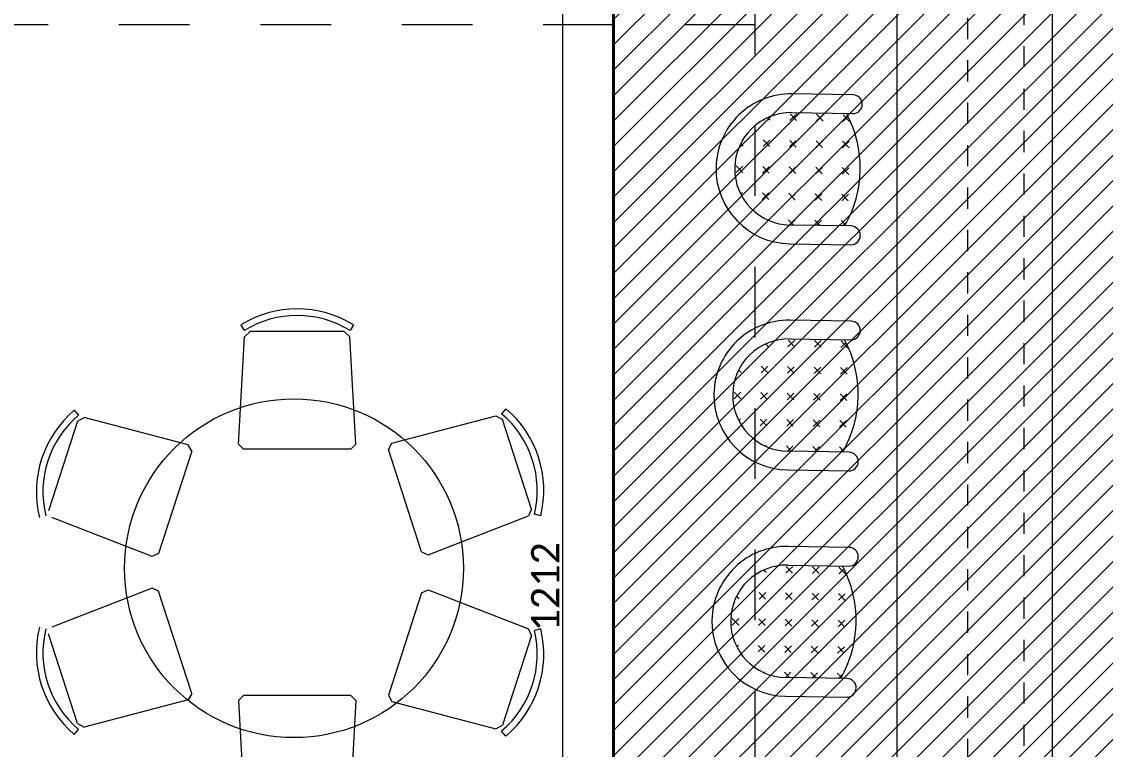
# Model space of a CAD drawing. Header units: centimetres. Extents: x -26724 to 60145, y -23645 to 6771.
# Drawn here: x -15228 to -14844.8, y 1155.2 to 1412.5 of the extents above; entities that cross this region are included whole.
import ezdxf

# ---------------------------------------------------------------- set-up
doc = ezdxf.new("R2010")
doc.units = ezdxf.units.CM
doc.linetypes.add('AUSGEZOGEN', pattern=[0])
doc.linetypes.add('DALEKOVOD_VN', pattern=[5, 2.5, -2.5])
doc.layers.add('3.IZGLED 2', color=7, linetype='Continuous', lineweight=9, true_color=0x4a4a4a)
doc.layers.add('4.KOTE', color=88, linetype='Continuous', lineweight=15)
doc.layers.add('zid', color=7, linetype='Continuous', lineweight=40)
doc.styles.get("Standard").update_dxf_attribs({"font": 'calibri.ttf'})
doc.dimstyles.new('ja 1 50', dxfattribs={"dimtxt": 10, "dimasz": 5, "dimexe": 5, "dimexo": 5, "dimgap": 1, "dimtad": 1, "dimdec": 0, "dimtxsty": 'Standard', "dimblk": 'ARCHTICK', "dimcen": 2.5, "dimclrd": 256, "dimclrt": 7, "dimadec": 0, "dimazin": 0, "dimtfac": 1, "dimtdec": 0, "dimtix": 1, "dimtmove": 1, "dimatfit": 3, "dimldrblk": 'ARCHTICK', "dimfxl": 10, "dimfxlon": 1, "dimlwd": 0, "dimlwe": 9, "dimarcsym": 0})

# ---------------------------------------------------------------- blocks, each defined once
blk = doc.blocks.new('_ArchTick')
at = {"color": 0, "linetype": 'ByBlock', "const_width": 0.15}
blk.add_lwpolyline([(-0.5, -0.5), (0.5, 0.5)], dxfattribs=at)
blk = doc.blocks.new('*D1817')
at = {"layer": '4.KOTE', "color": 0, "lineweight": 9, "transparency": 16777216}
for p, q in [((-15028.87, 1818.89), (-15041.82, 1818.89)), ((-15028.87, 606.48), (-15041.82, 606.48))]:
    blk.add_line(p, q, dxfattribs=at)
at = {"layer": '4.KOTE', "lineweight": 0, "transparency": 16777216}
blk.add_line((-15036.82, 1818.89), (-15036.82, 606.48), dxfattribs=at)
at = {"layer": 'Defpoints', "color": 0, "transparency": 16777216}
for p in [(-15018.7, 1818.89, 13.5), (-15036.82, 606.48), (-15018.7, 606.48, 13.5)]:
    blk.add_point(p, dxfattribs=at)
at = {"layer": '4.KOTE', "lineweight": 0, "transparency": 16777216, "xscale": 5, "yscale": 5, "zscale": 5}
for p, rotation in [((-15036.82, 1818.89), 90), ((-15036.82, 606.48), 270)]:
    blk.add_blockref('_ArchTick', p, dxfattribs=dict(at, rotation=rotation))
at = {"layer": '4.KOTE', "color": 7, "transparency": 16777216, "insert": (-15042.87, 1212.68), "char_height": 10, "attachment_point": 5, "rotation": 90}
blk.add_mtext('1212', dxfattribs=at)

msp = doc.modelspace()

# ---------------------------------------------------------------- hatches: boundary and pattern name
at = {"layer": '4.KOTE'}
h = msp.add_hatch(dxfattribs=at)
h.set_pattern_fill('ANSI31', color=38, scale=2)
h.set_pattern_definition([(45, (-510, 0), (-4.490128, 4.490128), [])])
h.paths.add_polyline_path([(-14468.7, 858.89), (-14613.7, 858.89), (-14613.7, 713.89), (-14693.7, 713.89), (-14693.7, 573.89), (-14878.7, 573.89), (-14878.7, 713.89), (-14893.7, 713.89), (-14893.7, 606.49), (-15018.7, 606.48), (-15018.7, 1818.89), (-14468.7, 1818.89)])
h.paths.add_polyline_path([(-15338.58, 1893.89), (-15648.6, 1893.89), (-15648.6, 2263.89), (-15338.58, 2263.89)])

# ---------------------------------------------------------------- linework, layer by layer
at = {"layer": '3.IZGLED 2', "linetype": 'DALEKOVOD_VN', "ltscale": 10}
for p, q in [((-14968.6, 1000.89, 13.5), (-14968.6, 2213.89, 13.5)), ((-14968.6, 1411.39, 13.5), (-15648.55, 1411.39, 13.5))]:
    msp.add_line(p, q, dxfattribs=at)
at = {"layer": '3.IZGLED 2', "linetype": 'DALEKOVOD_VN', "lineweight": 18, "ltscale": 3, "transparency": 33554687}
msp.add_line((-14873.6, 1643.89, 13.5), (-14873.6, 940.89, 13.5), dxfattribs=at)
at = {"layer": '3.IZGLED 2'}
for p, q in [((-14863.6, 1643.9, 13.5), (-14863.6, 1080.89, 13.5)), ((-14918.6, 1623.89, 13.5), (-14918.6, 1100.89, 13.5))]:
    msp.add_line(p, q, dxfattribs=at)
at = {"layer": '3.IZGLED 2', "transparency": 33554687}
for p, q in [((-14934, 1386.65, 13.5), (-14955.59, 1387, 13.5)), ((-14953.95, 1379.89, 13.5), (-14956.33, 1377.59, 13.5)), ((-14953.99, 1377.55, 13.5), (-14956.29, 1379.93, 13.5)), ((-14955.69, 1380.38, 13.5), (-14934.11, 1380.03, 13.5)), ((-14944.59, 1379.75, 13.5), (-14946.97, 1377.44, 13.5)), ((-14944.63, 1377.41, 13.5), (-14946.93, 1379.78, 13.5)), ((-14935.27, 1377.26, 13.5), (-14937.57, 1379.63, 13.5)), ((-14965.41, 1378.01, 13.5), (-14965.69, 1377.74, 13.5)), ((-14963.35, 1377.7, 13.5), (-14964.22, 1378.6, 13.5)), ((-14935.79, 1379.05, 13.5), (-14937.61, 1377.29, 13.5)), ((-14972.86, 1368.49, 13.5), (-14973.76, 1369.42, 13.5)), ((-14972.82, 1370.83, 13.5), (-14973.2, 1370.47, 13.5)), ((-14963.46, 1370.68, 13.5), (-14965.84, 1368.38, 13.5)), ((-14963.5, 1368.34, 13.5), (-14965.8, 1370.72, 13.5)), ((-14954.1, 1370.53, 13.5), (-14956.48, 1368.23, 13.5)), ((-14954.14, 1368.19, 13.5), (-14956.44, 1370.57, 13.5)), ((-14944.74, 1370.38, 13.5), (-14947.12, 1368.08, 13.5)), ((-14944.78, 1368.04, 13.5), (-14947.08, 1370.42, 13.5)), ((-14935.38, 1370.24, 13.5), (-14937.76, 1367.93, 13.5)), ((-14935.42, 1367.89, 13.5), (-14937.72, 1370.27, 13.5)), ((-14982.49, 1360.94, 13.5), (-14982.49, 1360.9, 13.5)), ((-14975.87, 1360.8, 13.5), (-14975.87, 1360.83, 13.5)), ((-14972.97, 1361.47, 13.5), (-14975.35, 1359.17, 13.5)), ((-14973.01, 1359.13, 13.5), (-14975.31, 1361.51, 13.5)), ((-14963.61, 1361.32, 13.5), (-14965.99, 1359.02, 13.5)), ((-14963.65, 1358.98, 13.5), (-14965.95, 1361.36, 13.5)), ((-14954.25, 1361.17, 13.5), (-14956.63, 1358.87, 13.5)), ((-14954.29, 1358.83, 13.5), (-14956.59, 1361.21, 13.5)), ((-14944.89, 1361.02, 13.5), (-14947.27, 1358.72, 13.5)), ((-14944.93, 1358.68, 13.5), (-14947.23, 1361.06, 13.5)), ((-14935.53, 1360.87, 13.5), (-14937.91, 1358.57, 13.5)), ((-14935.57, 1358.53, 13.5), (-14937.87, 1360.91, 13.5)), ((-14973.12, 1352.11, 13.5), (-14973.73, 1351.52, 13.5)), ((-14963.76, 1351.96, 13.5), (-14966.14, 1349.66, 13.5)), ((-14963.8, 1349.62, 13.5), (-14966.1, 1352, 13.5)), ((-14954.4, 1351.81, 13.5), (-14956.78, 1349.51, 13.5)), ((-14954.44, 1349.47, 13.5), (-14956.74, 1351.85, 13.5)), ((-14945.04, 1351.66, 13.5), (-14947.42, 1349.36, 13.5)), ((-14945.08, 1349.32, 13.5), (-14947.38, 1351.7, 13.5)), ((-14935.68, 1351.51, 13.5), (-14938.05, 1349.21, 13.5)), ((-14935.71, 1349.17, 13.5), (-14938.02, 1351.55, 13.5)), ((-14963.91, 1342.6, 13.5), (-14964.15, 1342.36, 13.5)), ((-14955.06, 1340.6, 13.5), (-14956.89, 1342.49, 13.5)), ((-14954.55, 1342.45, 13.5), (-14956.43, 1340.62, 13.5)), ((-14945.7, 1340.45, 13.5), (-14947.53, 1342.34, 13.5)), ((-14945.19, 1342.3, 13.5), (-14947.07, 1340.47, 13.5)), ((-14936.73, 1340.7, 13.5), (-14938.17, 1342.19, 13.5)), ((-14936.09, 1341.9, 13.5), (-14937.71, 1340.32, 13.5)), ((-14934.74, 1340.28, 13.5), (-14956.33, 1340.62, 13.5)), ((-14956.43, 1334, 13.5), (-14934.85, 1333.66, 13.5)), ((-14934.72, 1306.64, 13.5), (-14956.3, 1306.99, 13.5)), ((-14954.67, 1299.89, 13.5), (-14957.05, 1297.58, 13.5)), ((-14954.71, 1297.55, 13.5), (-14957.01, 1299.93, 13.5)), ((-14956.41, 1300.37, 13.5), (-14934.83, 1300.02, 13.5)), ((-14945.31, 1299.74, 13.5), (-14947.68, 1297.44, 13.5)), ((-14945.34, 1297.4, 13.5), (-14947.65, 1299.78, 13.5)), ((-14936.51, 1299.04, 13.5), (-14938.32, 1297.29, 13.5)), ((-14935.98, 1297.25, 13.5), (-14938.29, 1299.63, 13.5)), ((-14966.12, 1298.01, 13.5), (-14966.41, 1297.73, 13.5)), ((-14964.07, 1297.7, 13.5), (-14964.94, 1298.6, 13.5)), ((-14973.58, 1288.49, 13.5), (-14974.48, 1289.42, 13.5)), ((-14973.54, 1290.83, 13.5), (-14973.91, 1290.46, 13.5)), ((-14964.18, 1290.68, 13.5), (-14966.56, 1288.37, 13.5)), ((-14964.22, 1288.34, 13.5), (-14966.52, 1290.71, 13.5)), ((-14954.82, 1290.53, 13.5), (-14957.2, 1288.22, 13.5)), ((-14954.85, 1288.19, 13.5), (-14957.16, 1290.56, 13.5)), ((-14945.46, 1290.38, 13.5), (-14947.83, 1288.07, 13.5)), ((-14945.49, 1288.04, 13.5), (-14947.8, 1290.41, 13.5)), ((-14936.1, 1290.23, 13.5), (-14938.47, 1287.93, 13.5)), ((-14936.13, 1287.89, 13.5), (-14938.44, 1290.27, 13.5)), ((-14983.2, 1280.93, 13.5), (-14983.2, 1280.89, 13.5)), ((-14976.59, 1280.79, 13.5), (-14976.58, 1280.83, 13.5)), ((-14973.69, 1281.46, 13.5), (-14976.07, 1279.16, 13.5)), ((-14973.73, 1279.12, 13.5), (-14976.03, 1281.5, 13.5)), ((-14964.33, 1281.31, 13.5), (-14966.71, 1279.01, 13.5)), ((-14964.37, 1278.97, 13.5), (-14966.67, 1281.35, 13.5)), ((-14954.97, 1281.17, 13.5), (-14957.34, 1278.86, 13.5)), ((-14955, 1278.83, 13.5), (-14957.31, 1281.2, 13.5)), ((-14945.61, 1281.02, 13.5), (-14947.98, 1278.71, 13.5)), ((-14945.64, 1278.68, 13.5), (-14947.95, 1281.05, 13.5)), ((-14936.24, 1280.87, 13.5), (-14938.62, 1278.56, 13.5)), ((-14936.28, 1278.53, 13.5), (-14938.58, 1280.9, 13.5)), ((-14973.84, 1272.1, 13.5), (-14974.45, 1271.51, 13.5)), ((-14964.48, 1271.95, 13.5), (-14966.85, 1269.65, 13.5)), ((-14964.51, 1269.61, 13.5), (-14966.82, 1271.99, 13.5)), ((-14955.12, 1271.8, 13.5), (-14957.49, 1269.5, 13.5)), ((-14955.15, 1269.46, 13.5), (-14957.46, 1271.84, 13.5)), ((-14945.75, 1271.66, 13.5), (-14948.13, 1269.35, 13.5)), ((-14945.79, 1269.31, 13.5), (-14948.1, 1271.69, 13.5)), ((-14936.39, 1271.51, 13.5), (-14938.77, 1269.2, 13.5)), ((-14936.43, 1269.17, 13.5), (-14938.73, 1271.54, 13.5)), ((-14964.63, 1262.59, 13.5), (-14964.87, 1262.36, 13.5)), ((-14955.78, 1260.59, 13.5), (-14957.61, 1262.48, 13.5)), ((-14955.27, 1262.44, 13.5), (-14957.15, 1260.62, 13.5)), ((-14946.42, 1260.45, 13.5), (-14948.24, 1262.33, 13.5)), ((-14945.9, 1262.29, 13.5), (-14947.79, 1260.47, 13.5)), ((-14937.45, 1260.7, 13.5), (-14938.88, 1262.18, 13.5)), ((-14936.8, 1261.89, 13.5), (-14938.43, 1260.32, 13.5)), ((-14935.46, 1260.27, 13.5), (-14957.04, 1260.61, 13.5)), ((-14957.15, 1254, 13.5), (-14935.57, 1253.65, 13.5)), ((-14935.44, 1226.64, 13.5), (-14957.02, 1226.98, 13.5)), ((-14964.78, 1217.69, 13.5), (-14965.65, 1218.59, 13.5)), ((-14955.38, 1219.88, 13.5), (-14957.76, 1217.58, 13.5)), ((-14955.42, 1217.54, 13.5), (-14957.72, 1219.92, 13.5)), ((-14957.13, 1220.36, 13.5), (-14935.54, 1220.02, 13.5)), ((-14946.02, 1219.73, 13.5), (-14948.4, 1217.43, 13.5)), ((-14946.06, 1217.39, 13.5), (-14948.36, 1219.77, 13.5)), ((-14937.23, 1219.04, 13.5), (-14939.04, 1217.28, 13.5)), ((-14936.7, 1217.24, 13.5), (-14939, 1219.62, 13.5)), ((-14966.84, 1218, 13.5), (-14967.12, 1217.73, 13.5)), ((-14974.26, 1210.82, 13.5), (-14974.63, 1210.46, 13.5)), ((-14974.29, 1208.48, 13.5), (-14975.2, 1209.41, 13.5)), ((-14964.89, 1210.67, 13.5), (-14967.27, 1208.37, 13.5)), ((-14964.93, 1208.33, 13.5), (-14967.24, 1210.71, 13.5)), ((-14955.53, 1210.52, 13.5), (-14957.91, 1208.22, 13.5)), ((-14955.57, 1208.18, 13.5), (-14957.87, 1210.56, 13.5)), ((-14946.17, 1210.37, 13.5), (-14948.55, 1208.07, 13.5)), ((-14946.21, 1208.03, 13.5), (-14948.51, 1210.41, 13.5)), ((-14936.81, 1210.22, 13.5), (-14939.19, 1207.92, 13.5)), ((-14936.85, 1207.88, 13.5), (-14939.15, 1210.26, 13.5)), ((-14983.92, 1200.93, 13.5), (-14983.92, 1200.89, 13.5)), ((-14977.3, 1200.78, 13.5), (-14977.3, 1200.82, 13.5)), ((-14974.41, 1201.46, 13.5), (-14976.78, 1199.15, 13.5)), ((-14974.44, 1199.12, 13.5), (-14976.75, 1201.49, 13.5)), ((-14965.04, 1201.31, 13.5), (-14967.42, 1199, 13.5)), ((-14965.08, 1198.97, 13.5), (-14967.38, 1201.35, 13.5)), ((-14955.68, 1201.16, 13.5), (-14958.06, 1198.86, 13.5)), ((-14955.72, 1198.82, 13.5), (-14958.02, 1201.2, 13.5)), ((-14946.32, 1201.01, 13.5), (-14948.7, 1198.71, 13.5)), ((-14946.36, 1198.67, 13.5), (-14948.66, 1201.05, 13.5)), ((-14936.96, 1200.86, 13.5), (-14939.34, 1198.56, 13.5)), ((-14937, 1198.52, 13.5), (-14939.3, 1200.9, 13.5)), ((-14974.55, 1192.1, 13.5), (-14975.17, 1191.5, 13.5)), ((-14965.19, 1191.95, 13.5), (-14967.57, 1189.64, 13.5)), ((-14965.23, 1189.61, 13.5), (-14967.53, 1191.98, 13.5)), ((-14955.83, 1191.8, 13.5), (-14958.21, 1189.49, 13.5)), ((-14955.87, 1189.46, 13.5), (-14958.17, 1191.83, 13.5)), ((-14946.51, 1189.31, 13.5), (-14948.81, 1191.69, 13.5)), ((-14946.47, 1191.65, 13.5), (-14948.85, 1189.35, 13.5)), ((-14937.11, 1191.5, 13.5), (-14939.49, 1189.2, 13.5)), ((-14937.15, 1189.16, 13.5), (-14939.45, 1191.54, 13.5)), ((-14965.34, 1182.59, 13.5), (-14965.59, 1182.35, 13.5)), ((-14956.49, 1180.59, 13.5), (-14958.32, 1182.47, 13.5)), ((-14955.98, 1182.44, 13.5), (-14957.87, 1180.61, 13.5)), ((-14936.18, 1180.26, 13.5), (-14957.76, 1180.61, 13.5)), ((-14947.13, 1180.44, 13.5), (-14948.96, 1182.32, 13.5)), ((-14946.62, 1182.29, 13.5), (-14948.51, 1180.46, 13.5)), ((-14938.16, 1180.69, 13.5), (-14939.6, 1182.18, 13.5)), ((-14937.52, 1181.89, 13.5), (-14939.15, 1180.31, 13.5)), ((-14957.87, 1173.99, 13.5), (-14936.28, 1173.64, 13.5))]:
    msp.add_line(p, q, dxfattribs=at)
at = {"layer": '3.IZGLED 2', "linetype": 'AUSGEZOGEN', "transparency": 33554687}
for p, q in [((-15150.52, 1305.27, 13.5), (-15149.3, 1303.31, 13.5)), ((-15149.22, 1301.11, 13.5), (-15147.26, 1302.96, 13.5)), ((-15113.93, 1302.96, 13.5), (-15147.26, 1302.96, 13.5)), ((-15113.93, 1302.96, 13.5), (-15111.98, 1301.11, 13.5)), ((-15110.66, 1305.27, 13.5), (-15111.88, 1303.31, 13.5)), ((-15151.33, 1263.15, 13.5), (-15149.22, 1301.11, 13.5)), ((-15109.87, 1263.15, 13.5), (-15111.98, 1301.11, 13.5)), ((-15209.4, 1275.11, 13.5), (-15207.9, 1273.34, 13.5)), ((-15208.21, 1271.29, 13.5), (-15205.85, 1272.57, 13.5)), ((-15169.08, 1262.85, 13.5), (-15205.85, 1272.57, 13.5)), ((-15097.1, 1263.43, 13.5), (-15060.34, 1273.15, 13.5)), ((-15060.34, 1273.15, 13.5), (-15057.98, 1271.86, 13.5)), ((-15056.79, 1275.68, 13.5), (-15058.28, 1273.91, 13.5)), ((-15208.21, 1271.29, 13.5), (-15218.51, 1239.58, 13.5)), ((-15047.68, 1240.16, 13.5), (-15057.98, 1271.86, 13.5)), ((-15167.86, 1260.61, 13.5), (-15169.08, 1262.85, 13.5)), ((-15149.58, 1261.3, 13.5), (-15151.33, 1263.15, 13.5)), ((-15111.62, 1261.3, 13.5), (-15149.58, 1261.3, 13.5)), ((-15111.62, 1261.3, 13.5), (-15109.87, 1263.15, 13.5)), ((-15098.32, 1261.19, 13.5), (-15097.1, 1263.43, 13.5)), ((-15086.59, 1225.09, 13.5), (-15098.32, 1261.19, 13.5)), ((-15167.86, 1260.61, 13.5), (-15179.6, 1224.51, 13.5)), ((-15084.29, 1223.99, 13.5), (-15048.83, 1237.73, 13.5)), ((-15047.68, 1240.16, 13.5), (-15048.83, 1237.73, 13.5)), ((-15044.47, 1237.77, 13.5), (-15046.72, 1238.32, 13.5)), ((-15181.9, 1223.41, 13.5), (-15217.35, 1237.15, 13.5)), ((-15179.6, 1224.51, 13.5), (-15181.9, 1223.41, 13.5)), ((-15086.59, 1225.09, 13.5), (-15084.29, 1223.99, 13.5)), ((-15181.9, 1212.19, 13.5), (-15217.35, 1198.45, 13.5)), ((-15179.6, 1211.09, 13.5), (-15181.9, 1212.19, 13.5)), ((-15167.86, 1174.99, 13.5), (-15179.6, 1211.09, 13.5)), ((-15086.59, 1210.52, 13.5), (-15084.29, 1211.61, 13.5)), ((-15084.29, 1211.61, 13.5), (-15048.83, 1197.87, 13.5)), ((-15086.59, 1210.52, 13.5), (-15098.32, 1174.41, 13.5)), ((-15208.21, 1164.31, 13.5), (-15218.51, 1196.02, 13.5)), ((-15047.68, 1195.44, 13.5), (-15048.83, 1197.87, 13.5)), ((-15044.47, 1197.83, 13.5), (-15046.72, 1197.28, 13.5)), ((-15047.68, 1195.44, 13.5), (-15057.98, 1163.74, 13.5)), ((-15169.08, 1172.75, 13.5), (-15205.85, 1163.03, 13.5)), ((-15167.86, 1174.99, 13.5), (-15169.08, 1172.75, 13.5)), ((-15149.58, 1174.3, 13.5), (-15151.33, 1172.45, 13.5)), ((-15111.62, 1174.3, 13.5), (-15149.58, 1174.3, 13.5)), ((-15111.62, 1174.3, 13.5), (-15109.87, 1172.45, 13.5)), ((-15098.32, 1174.41, 13.5), (-15097.1, 1172.18, 13.5)), ((-15151.33, 1172.45, 13.5), (-15149.22, 1134.49, 13.5)), ((-15109.87, 1172.45, 13.5), (-15111.98, 1134.49, 13.5)), ((-15097.1, 1172.18, 13.5), (-15060.34, 1162.45, 13.5)), ((-15209.4, 1160.49, 13.5), (-15207.9, 1162.26, 13.5)), ((-15208.21, 1164.31, 13.5), (-15205.85, 1163.03, 13.5)), ((-15060.34, 1162.45, 13.5), (-15057.98, 1163.74, 13.5)), ((-15056.79, 1159.92, 13.5), (-15058.28, 1161.69, 13.5))]:
    msp.add_line(p, q, dxfattribs=at)
at = {"layer": '3.IZGLED 2', "linetype": 'DALEKOVOD_VN', "ltscale": 3, "elevation": 13.5}
msp.add_lwpolyline([(-14873.6, 1643.9, 0.419151), (-14893.6, 1623.9), (-14893.6, 1100.66)], format="xyb", dxfattribs=at)
at = {"layer": '3.IZGLED 2', "linetype": 'AUSGEZOGEN', "transparency": 33554687}
msp.add_circle((-15131.71, 1219.24, 13.5), 59.9, dxfattribs=at)
at = {"layer": '3.IZGLED 2', "transparency": 33554687}
for centre, radius, start, end in [((-14956.01, 1360.52, 13.5), 26.48, 89.0863, 179.0863), ((-14934.06, 1383.34, 13.5), 3.31, 269.0863, 89.0863), ((-14956.01, 1360.52, 13.5), 19.86, 89.0863, 179.0863), ((-14972.65, 1360.76, 13.5), 41.14, 330.1898, 27.9829), ((-14956.01, 1360.48, 13.5), 26.48, 179.0863, 269.0863), ((-14956.01, 1360.48, 13.5), 19.86, 179.0863, 269.0863), ((-14934.8, 1336.97, 13.5), 3.31, 269.0863, 89.0863), ((-14956.73, 1280.51, 13.5), 26.48, 89.0863, 179.0863), ((-14934.77, 1303.33, 13.5), 3.31, 269.0863, 89.0863), ((-14956.73, 1280.51, 13.5), 19.86, 89.0863, 179.0863), ((-14973.36, 1280.76, 13.5), 41.14, 330.1898, 27.9829), ((-14956.73, 1280.47, 13.5), 26.48, 179.0863, 269.0863), ((-14956.73, 1280.47, 13.5), 19.86, 179.0863, 269.0863), ((-14935.51, 1256.96, 13.5), 3.31, 269.0863, 89.0863), ((-14957.44, 1200.5, 13.5), 26.48, 89.0863, 179.0863), ((-14935.49, 1223.33, 13.5), 3.31, 269.0863, 89.0863), ((-14957.44, 1200.5, 13.5), 19.86, 89.0863, 179.0863), ((-14974.08, 1200.75, 13.5), 41.14, 330.1898, 27.9829), ((-14957.44, 1200.47, 13.5), 26.48, 179.0863, 269.0863), ((-14957.44, 1200.47, 13.5), 19.86, 179.0863, 269.0863), ((-14936.23, 1176.95, 13.5), 3.31, 269.0863, 89.0863)]:
    msp.add_arc(centre, radius, start, end, dxfattribs=at)
at = {"layer": '3.IZGLED 2', "linetype": 'AUSGEZOGEN', "transparency": 33554687}
for centre, radius, start, end in [((-15130.59, 1273.14, 13.5), 37.82, 58.1974, 121.8026), ((-15130.59, 1273.14, 13.5), 35.5, 58.1974, 121.8026), ((-15184.99, 1246.22, 13.5), 37.82, 130.1974, 193.8026), ((-15184.99, 1246.22, 13.5), 35.5, 130.1974, 193.8026), ((-15081.2, 1246.79, 13.5), 35.5, 346.1974, 49.8026), ((-15081.2, 1246.79, 13.5), 37.82, 346.1974, 49.8026), ((-15184.99, 1189.38, 13.5), 37.82, 166.1974, 229.8026), ((-15184.99, 1189.38, 13.5), 35.5, 166.1974, 229.8026), ((-15081.2, 1188.81, 13.5), 35.5, 310.1974, 13.8026), ((-15081.2, 1188.81, 13.5), 37.82, 310.1974, 13.8026)]:
    msp.add_arc(centre, radius, start, end, dxfattribs=at)
at = {"layer": 'zid', "ltscale": 12, "elevation": 13.5}
msp.add_lwpolyline([(-14468.7, 858.89), (-14613.7, 858.89), (-14613.7, 713.89), (-14693.7, 713.89), (-14693.7, 573.89), (-14878.7, 573.89), (-14878.7, 713.89), (-14893.7, 713.89), (-14893.7, 606.49), (-15018.7, 606.48), (-15018.7, 1818.89), (-14468.7, 1818.89), (-14468.7, 858.89)], dxfattribs=at)

# ---------------------------------------------------------------- dimensions: what is measured, and where the dimension line sits
at = {"layer": '4.KOTE'}
dim = msp.add_linear_dim(base=(-15036.82, 606.48), p1=(-15018.7, 1818.89, 13.5), p2=(-15018.7, 606.48, 13.5), angle=90, dimstyle='ja 1 50', dxfattribs=at)
dim.commit()
dim.dimension.update_dxf_attribs({"geometry": '*D1817', "text_midpoint": (-15042.87, 1212.68)})

doc.saveas('drawing.dxf')
